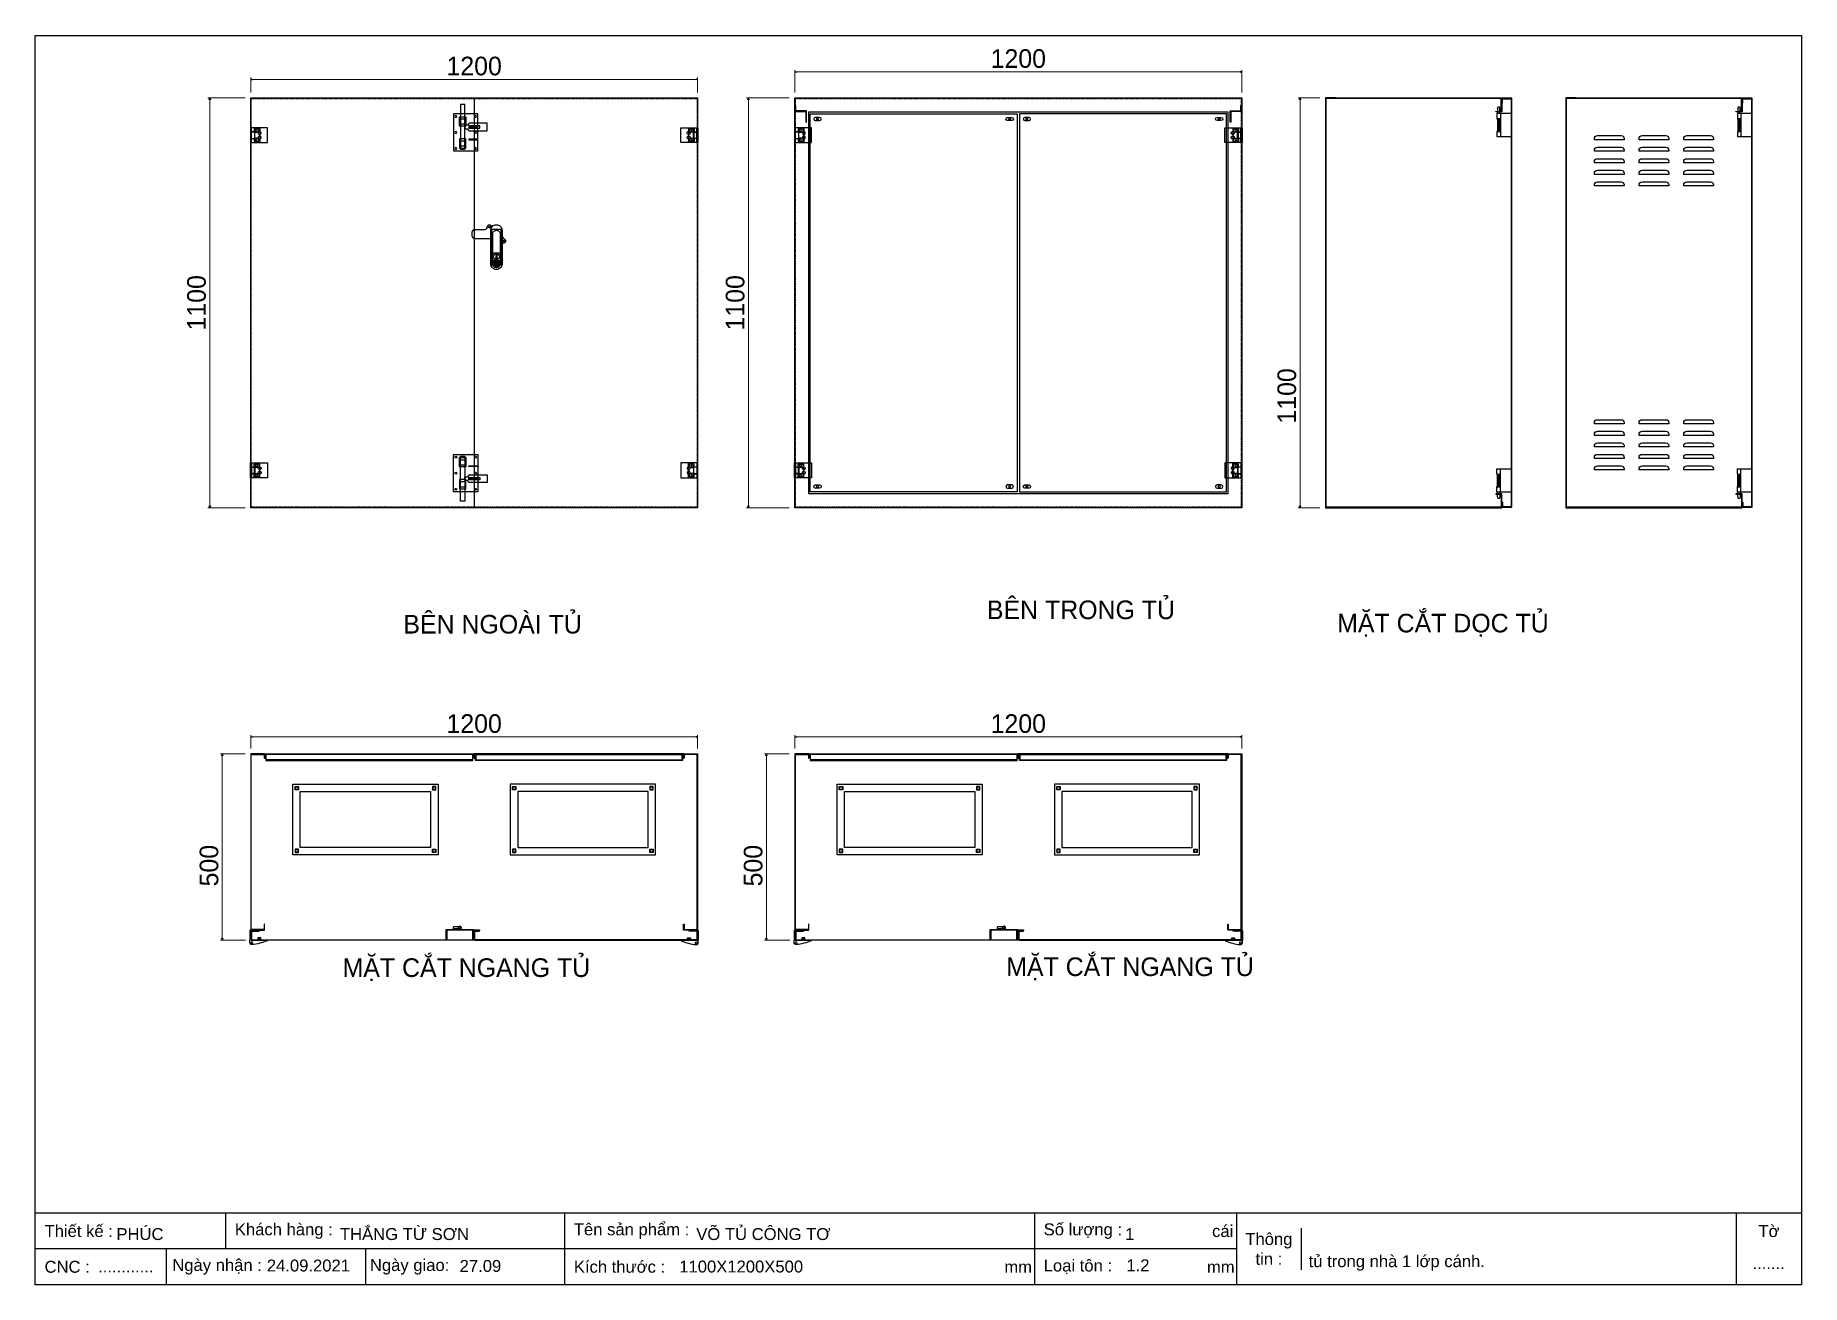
# Model space of a CAD drawing. Header units: millimetres. Extents: x 0 to 4744, y 0 to 3354.
import ezdxf

# ---------------------------------------------------------------- set-up
doc = ezdxf.new("R2010")
doc.units = ezdxf.units.MM
doc.linetypes.add('HIDDEN2', pattern=[4.7625, 3.175, -1.5875])
doc.layers.add('DIM', color=253, linetype='Continuous')
doc.styles.add('Arial', font='arial.ttf')
doc.dimstyles.new('CNC', dxfattribs={"dimtxt": 50, "dimasz": 5, "dimexe": 5, "dimexo": 15, "dimgap": 10, "dimtad": 1, "dimdec": 0, "dimtxsty": 'Standard', "dimblk": 'OPEN30', "dimcen": 10, "dimclrd": 5, "dimclre": 5, "dimclrt": 3, "dimazin": 3, "dimtfac": 1, "dimtdec": 0, "dimtmove": 0, "dimatfit": 3, "dimldrblk": 'ARCHTICK', "dimlwd": 9, "dimlwe": 9})

# ---------------------------------------------------------------- blocks, each defined once
blk = doc.blocks.new('*D1')
at = {"color": 0, "linetype": 'ByBlock', "lineweight": -2}
for p, q in [((467.3, 3181), (468.6, 3186)), ((468.6, 3186), (470, 3181)), ((468.6, 3186), (468.6, 3181)), ((468.6, 2086), (467.3, 2091)), ((470, 2091), (468.6, 2086)), ((468.6, 2086), (468.6, 2091))]:
    blk.add_line(p, q, dxfattribs=at)
at = {"layer": 'Defpoints', "color": 0, "transparency": 16777216}
for p in [(578.5, 3186), (468.6, 2086), (578.5, 2086)]:
    blk.add_point(p, dxfattribs=at)
at = {"layer": 'DIM', "color": 5, "lineweight": 9, "transparency": 16777216}
for p, q in [((563.5, 3186), (463.6, 3186)), ((468.6, 3181), (468.6, 2091)), ((563.5, 2086), (463.6, 2086))]:
    blk.add_line(p, q, dxfattribs=at)
at = {"layer": 'DIM', "color": 3, "transparency": 16777216, "insert": (433.1, 2636), "char_height": 50, "attachment_point": 5, "rotation": 90}
blk.add_mtext('1100', dxfattribs=at)
blk = doc.blocks.new('_ArchTick')
at = {"color": 0, "const_width": 0.15}
blk.add_lwpolyline([(-0.5, -0.5), (0.5, 0.5)], dxfattribs=at)
blk = doc.blocks.new('_Open30')
at = {"color": 0, "linetype": 'ByBlock', "lineweight": -2}
for p, q in [((-1, 0.27), (0, 0)), ((0, 0), (-1, -0.27)), ((0, 0), (-1, 0))]:
    blk.add_line(p, q, dxfattribs=at)
blk = doc.blocks.new('HL044-1.3-C')
at = {"color": 1, "linetype": 'HIDDEN2', "ltscale": 0.5}
for p, q in [((-25, 40), (-25, 0)), ((-3, 0), (-3, 40))]:
    blk.add_line(p, q, dxfattribs=at)
at = {"color": 1}
for p, q in [((-12, 29), (0, 29)), ((-12, 11), (-12, 29)), ((0, 11), (-12, 11)), ((-11, 28.5), (0, 28.5)), ((-11, 28.5), (-11, 11.5)), ((0, 11.5), (-11, 11.5))]:
    blk.add_line(p, q, dxfattribs=at)
blk.add_lwpolyline([(-46, 40), (0, 40), (0, 0), (-46, 0)], close=True, dxfattribs=at)
at = {"color": 1, "linetype": 'HIDDEN2', "ltscale": 0.5}
for centre, radius in [((-25, 26), 4), ((-25, 14), 4), ((-15.5, 32.5), 3), ((-15.5, 7.5), 3)]:
    blk.add_circle(centre, radius, dxfattribs=at)
blk = doc.blocks.new('*D2')
at = {"color": 0, "linetype": 'ByBlock', "lineweight": -2}
for p, q in [((578.5, 1470.5), (583.5, 1471.8)), ((1773.5, 1471.8), (1778.5, 1470.5)), ((583.5, 1469.1), (578.5, 1470.5)), ((578.5, 1470.5), (583.5, 1470.5)), ((1778.5, 1470.5), (1773.5, 1469.1)), ((1778.5, 1470.5), (1773.5, 1470.5))]:
    blk.add_line(p, q, dxfattribs=at)
at = {"layer": 'Defpoints', "color": 0, "transparency": 16777216}
for p in [(578.5, 1424.9), (1778.5, 1470.5), (1778.5, 1424.9)]:
    blk.add_point(p, dxfattribs=at)
at = {"layer": 'DIM', "color": 5, "lineweight": 9, "transparency": 16777216}
for p, q in [((578.5, 1439.9), (578.5, 1475.5)), ((1778.5, 1439.9), (1778.5, 1475.5)), ((583.5, 1470.5), (1773.5, 1470.5))]:
    blk.add_line(p, q, dxfattribs=at)
at = {"layer": 'DIM', "color": 3, "transparency": 16777216, "insert": (1178.5, 1506), "char_height": 50, "attachment_point": 5}
blk.add_mtext('1200', dxfattribs=at)
blk = doc.blocks.new('*D3')
at = {"color": 0, "linetype": 'ByBlock', "lineweight": -2}
for p, q in [((500.9, 1419.9), (502.2, 1424.9)), ((502.2, 1424.9), (503.6, 1419.9)), ((502.2, 1424.9), (502.2, 1419.9)), ((502.2, 924.9), (500.9, 929.9)), ((503.6, 929.9), (502.2, 924.9)), ((502.2, 924.9), (502.2, 929.9))]:
    blk.add_line(p, q, dxfattribs=at)
at = {"layer": 'Defpoints', "color": 0, "transparency": 16777216}
for p in [(502.2, 1424.9), (578.5, 1424.9), (579.5, 924.9)]:
    blk.add_point(p, dxfattribs=at)
at = {"layer": 'DIM', "color": 5, "lineweight": 9, "transparency": 16777216}
for p, q in [((563.5, 1424.9), (497.2, 1424.9)), ((502.2, 929.9), (502.2, 1419.9)), ((564.5, 924.9), (497.2, 924.9))]:
    blk.add_line(p, q, dxfattribs=at)
at = {"layer": 'DIM', "color": 3, "transparency": 16777216, "insert": (466.7, 1124.9), "char_height": 50, "attachment_point": 5, "rotation": 90}
blk.add_mtext('500', dxfattribs=at)
blk = doc.blocks.new('*D4')
at = {"color": 0, "linetype": 'ByBlock', "lineweight": -2}
for p, q in [((578.5, 3235.9), (583.5, 3237.2)), ((583.5, 3234.5), (578.5, 3235.9)), ((578.5, 3235.9), (583.5, 3235.9)), ((1773.5, 3237.2), (1778.5, 3235.9)), ((1778.5, 3235.9), (1773.5, 3234.5)), ((1778.5, 3235.9), (1773.5, 3235.9))]:
    blk.add_line(p, q, dxfattribs=at)
at = {"layer": 'Defpoints', "color": 0, "transparency": 16777216}
for p in [(1778.5, 3235.9), (578.5, 3186), (1778.5, 3186)]:
    blk.add_point(p, dxfattribs=at)
at = {"layer": 'DIM', "color": 5, "lineweight": 9, "transparency": 16777216}
for p, q in [((578.5, 3201), (578.5, 3240.9)), ((583.5, 3235.9), (1773.5, 3235.9)), ((1778.5, 3201), (1778.5, 3240.9))]:
    blk.add_line(p, q, dxfattribs=at)
at = {"layer": 'DIM', "color": 3, "transparency": 16777216, "insert": (1178.5, 3271.4), "char_height": 50, "attachment_point": 5}
blk.add_mtext('1200', dxfattribs=at)
blk = doc.blocks.new('AB301-2-1')
at = {"linetype": 'Continuous'}
h = blk.add_hatch(dxfattribs=at)
h.set_pattern_fill('ACAD_ISO09W100', color=1, scale=0.2)
h.set_pattern_definition([(0, (-368.0181, 398.3814), (0, 1), [4.8, -0.6, 1.2, -0.6, 1.2, -0.6])])
h.paths.add_polyline_path([(-4.1, -88.5, 0.118404), (0, -89.5, 0.118404), (4.1, -88.5), (7, -72), (-7, -72)])
at = {"color": 1, "linetype": 'Continuous'}
for p, q in [((-10, -50.5), (10, -50.5)), ((-7, -72), (7, -72)), ((-7, -72), (-4.1, -88.5)), ((7, -72), (4.1, -88.5))]:
    blk.add_line(p, q, dxfattribs=at)
for points in [[(-15, -12.5), (-57.5, -12.5, -0.414214), (-65, -5), (-65, 5, -0.414214), (-57.5, 12.5), (-30.7, 12.5, 0.414214), (-24.7, 18.5), (-24.7, 18.7)], [(-24.7, 18.7, -0.198912), (-23, 23), (-23, 23, -0.414214), (-14.5, 23), (-11.3, 19.8)], [(15, -6.5), (23, -14.5, -0.414214), (23, -23), (23, -23, -0.381561), (15, -23.4, -0.381561)]]:
    blk.add_lwpolyline(points, format="xyb", dxfattribs=at)
for points in [[(0, 25), (0, 25, -0.414214), (15, 10), (15, -80.5, -0.414214), (0, -95.5), (0, -95.5, -0.414214), (-15, -80.5), (-15, 10, -0.414214)], [(0, 10, -0.414214), (10, 0), (10, -80.5, -0.414214), (0, -90.5, -0.414214), (-10, -80.5), (-10, 0, -0.414214)], [(9, -72.5), (9, -80.5, -0.414214), (0, -89.5, -0.414214), (-9, -80.5), (-9, -72.5, -0.414214), (-7, -70.5), (7, -70.5, -0.414214)]]:
    blk.add_lwpolyline(points, format="xyb", close=True, dxfattribs=at)
at = {"color": 2, "linetype": 'Continuous'}
blk.add_lwpolyline([(-12, 13.3), (12, 13.3), (12, -83.7), (-12, -83.7)], close=True, dxfattribs=at)
at = {"color": 1, "linetype": 'Continuous'}
blk.add_lwpolyline([(-1, -55.5), (1, -55.5), (1, -65.5), (-1, -65.5)], close=True, dxfattribs=at)
for centre, radius in [((-18.7, 18.7), 2.5), ((18.7, -18.7), 2.5), ((0, -60.5), 8)]:
    blk.add_circle(centre, radius, dxfattribs=at)
blk = doc.blocks.new('*D5')
at = {"color": 0, "linetype": 'ByBlock', "lineweight": -2}
for p, q in [((3395.4, 3181), (3396.8, 3186)), ((3396.8, 3186), (3398.1, 3181)), ((3396.8, 3186), (3396.8, 3181)), ((3396.8, 2086), (3395.4, 2091)), ((3398.1, 2091), (3396.8, 2086)), ((3396.8, 2086), (3396.8, 2091))]:
    blk.add_line(p, q, dxfattribs=at)
at = {"layer": 'Defpoints', "color": 0, "transparency": 16777216}
for p in [(3396.8, 3186), (3465.1, 3186), (3465.1, 2086)]:
    blk.add_point(p, dxfattribs=at)
at = {"layer": 'DIM', "color": 5, "lineweight": 9, "transparency": 16777216}
for p, q in [((3450.1, 3186), (3391.8, 3186)), ((3396.8, 2091), (3396.8, 3181)), ((3450.1, 2086), (3391.8, 2086))]:
    blk.add_line(p, q, dxfattribs=at)
at = {"layer": 'DIM', "color": 3, "transparency": 16777216, "insert": (3361.2, 2386), "char_height": 50, "attachment_point": 5, "rotation": 90}
blk.add_mtext('1100', dxfattribs=at)
blk = doc.blocks.new('EE3')
at = {"color": 1}
for p, q in [((-69418.7, 27338.6), (-69441.7, 27338.6)), ((-69441.7, 27338.6), (-69441.7, 27324.6)), ((-69441.7, 27324.6), (-69432.7, 27324.6)), ((-69440.2, 27352.6), (-69439.2, 27355.6)), ((-69434.2, 27352.6), (-69435.2, 27355.6)), ((-69441.7, 27290.6), (-69441.7, 27276.6)), ((-69441.7, 27290.6), (-69432.7, 27290.6)), ((-69441.7, 27276.6), (-69418.7, 27276.6)), ((-69433.2, 27321.6), (-69441.2, 27323.1)), ((-69433.2, 27320.1), (-69441.2, 27321.6)), ((-69441.2, 27321.6), (-69440.2, 27321.6)), ((-69433.2, 27318.6), (-69441.2, 27320.1)), ((-69441.2, 27320.1), (-69440.2, 27320.1)), ((-69433.2, 27317.1), (-69441.2, 27318.6)), ((-69441.2, 27318.6), (-69440.2, 27318.6)), ((-69433.2, 27315.6), (-69441.2, 27317.1)), ((-69441.2, 27317.1), (-69440.2, 27317.1)), ((-69433.2, 27314.1), (-69441.2, 27315.6)), ((-69441.2, 27315.6), (-69440.2, 27315.6)), ((-69433.2, 27312.6), (-69441.2, 27314.1)), ((-69441.2, 27314.1), (-69440.2, 27314.1)), ((-69433.2, 27311.1), (-69441.2, 27312.6)), ((-69441.2, 27312.6), (-69440.2, 27312.6)), ((-69433.2, 27309.6), (-69441.2, 27311.1)), ((-69441.2, 27311.1), (-69440.2, 27311.1)), ((-69433.2, 27308.1), (-69441.2, 27309.6)), ((-69441.2, 27309.6), (-69440.2, 27309.6)), ((-69433.2, 27306.6), (-69441.2, 27308.1)), ((-69441.2, 27308.1), (-69440.2, 27308.1)), ((-69433.2, 27305.1), (-69441.2, 27306.6)), ((-69441.2, 27306.6), (-69440.2, 27306.6)), ((-69433.2, 27303.6), (-69441.2, 27305.1)), ((-69441.2, 27305.1), (-69440.2, 27305.1)), ((-69433.2, 27302.1), (-69441.2, 27303.6)), ((-69441.2, 27303.6), (-69440.2, 27303.6)), ((-69433.2, 27300.6), (-69441.2, 27302.1)), ((-69441.2, 27302.1), (-69440.2, 27302.1)), ((-69433.2, 27299.1), (-69441.2, 27300.6)), ((-69441.2, 27300.6), (-69440.2, 27300.6)), ((-69433.2, 27297.6), (-69441.2, 27299.1)), ((-69441.2, 27299.1), (-69440.2, 27299.1)), ((-69433.2, 27296.1), (-69441.2, 27297.6)), ((-69441.2, 27297.6), (-69440.2, 27297.6)), ((-69433.2, 27294.6), (-69441.2, 27296.1)), ((-69441.2, 27296.1), (-69440.2, 27296.1)), ((-69433.2, 27293.1), (-69441.2, 27294.6)), ((-69441.2, 27294.6), (-69440.2, 27294.6)), ((-69433.2, 27291.6), (-69441.2, 27293.1)), ((-69441.2, 27293.1), (-69440.2, 27293.1)), ((-69435.8, 27290.6), (-69441.2, 27291.6)), ((-69441.2, 27291.6), (-69440.2, 27291.6)), ((-69440.2, 27276.6), (-69440.2, 27276.6)), ((-69440.2, 27276.6), (-69440.2, 27275.6))]:
    blk.add_line(p, q, dxfattribs=at)
blk.add_lwpolyline([(-69441.2, 27323.1), (-69433.2, 27323.1), (-69433.2, 27324.6), (-69441.2, 27324.6)], close=True, dxfattribs=at)
for points in [[(-69440.2, 27352.6), (-69440.2, 27338.6)], [(-69435.2, 27355.6), (-69439.2, 27355.6)], [(-69434.2, 27338.6), (-69434.2, 27352.6)], [(-69440.2, 27323.1), (-69440.2, 27290.6)]]:
    blk.add_lwpolyline(points, dxfattribs=at)
blk = doc.blocks.new('*D6')
at = {"color": 0, "linetype": 'ByBlock', "lineweight": -2}
for p, q in [((2039.9, 3256), (2044.9, 3257.3)), ((2044.9, 3254.6), (2039.9, 3256)), ((2039.9, 3256), (2044.9, 3256)), ((3234.9, 3257.3), (3239.9, 3256)), ((3239.9, 3256), (3234.9, 3254.6)), ((3239.9, 3256), (3234.9, 3256))]:
    blk.add_line(p, q, dxfattribs=at)
at = {"layer": 'Defpoints', "color": 0, "transparency": 16777216}
for p in [(3239.9, 3256), (2039.9, 3186), (3239.9, 3186)]:
    blk.add_point(p, dxfattribs=at)
at = {"layer": 'DIM', "color": 5, "lineweight": 9, "transparency": 16777216}
for p, q in [((2039.9, 3201), (2039.9, 3261)), ((2044.9, 3256), (3234.9, 3256)), ((3239.9, 3201), (3239.9, 3261))]:
    blk.add_line(p, q, dxfattribs=at)
at = {"layer": 'DIM', "color": 3, "transparency": 16777216, "insert": (2639.9, 3291.5), "char_height": 50, "attachment_point": 5}
blk.add_mtext('1200', dxfattribs=at)
blk = doc.blocks.new('*D7')
at = {"color": 0, "linetype": 'ByBlock', "lineweight": -2}
for p, q in [((1913.8, 3181), (1915.1, 3186)), ((1915.1, 3186), (1916.4, 3181)), ((1915.1, 3186), (1915.1, 3181)), ((1915.1, 2086), (1913.8, 2091)), ((1916.4, 2091), (1915.1, 2086)), ((1915.1, 2086), (1915.1, 2091))]:
    blk.add_line(p, q, dxfattribs=at)
at = {"layer": 'Defpoints', "color": 0, "transparency": 16777216}
for p in [(2039.9, 3186), (1915.1, 2086), (2039.9, 2086)]:
    blk.add_point(p, dxfattribs=at)
at = {"layer": 'DIM', "color": 5, "lineweight": 9, "transparency": 16777216}
for p, q in [((2024.9, 3186), (1910.1, 3186)), ((1915.1, 3181), (1915.1, 2091)), ((2024.9, 2086), (1910.1, 2086))]:
    blk.add_line(p, q, dxfattribs=at)
at = {"layer": 'DIM', "color": 3, "transparency": 16777216, "insert": (1879.6, 2636), "char_height": 50, "attachment_point": 5, "rotation": 90}
blk.add_mtext('1100', dxfattribs=at)
blk = doc.blocks.new('A$C28B22AC6')
at = {"color": 1}
for p, q in [((50, 48), (55, 53)), ((70, 48), (65, 53))]:
    blk.add_line(p, q, dxfattribs=at)
for points in [[(0, 71.5), (120, 71.5), (120, 60), (0, 60)], [(57, 49), (63, 49), (63, 20), (57, 20)]]:
    blk.add_lwpolyline(points, close=True, dxfattribs=at)
for points in [[(70, 48), (70, 0), (50, 0), (50, 48)], [(55, 60), (65, 60)], [(55, 53), (55, 60), (65, 60), (65, 53)]]:
    blk.add_lwpolyline(points, dxfattribs=at)
blk = doc.blocks.new('SUS-304-1')
at = {"color": 1}
for p, q in [((13.5, 49.5), (13.5, 32)), ((27.5, 49.5), (27.5, 32)), ((72.5, 49.5), (72.5, 32)), ((86.5, 49.5), (86.5, 32)), ((34.5, 19.5), (36.5, 19.5)), ((34.5, 5.5), (36.5, 5.5)), ((68, 19.5), (70, 19.5)), ((68, 5.5), (70, 5.5))]:
    blk.add_line(p, q, dxfattribs=at)
for points in [[(0, 65.5), (100, 65.5), (100, 0), (0, 0)], [(33, 49.5), (8, 49.5), (8, 32), (33, 32)], [(67, 49.5), (92, 49.5), (92, 32), (67, 32)], [(34.5, 24), (36.5, 24), (36.5, 1), (34.5, 1)], [(68, 24), (70, 24), (70, 1), (68, 1)]]:
    blk.add_lwpolyline(points, close=True, dxfattribs=at)
for centre in [(7, 59), (50, 59), (93, 59), (7, 6.5), (50, 6.5), (93, 6.5)]:
    blk.add_circle(centre, 2.5, dxfattribs=at)
at = {"color": 2}
blk.add_blockref('A$C28B22AC6', (-24.5, -25), dxfattribs=at)
blk = doc.blocks.new('HL044-1.3-B')
h = blk.add_hatch()
h.set_pattern_fill('ANSI31', color=1, scale=0.3, style=0)
h.set_pattern_definition([(45, (-80982.31925, -42991.2648), (-0.673519209, 0.673519209), [])])
h.paths.add_polyline_path([(-15.5, 27), (-15.5, 24), (-9.5, 24), (-9.5, 27)])
at = {"color": 1}
for p, q in [((0, 0), (-43, 0)), ((-43, 0), (-43, -2)), ((-25, 6.5), (-25, 0)), ((-25, 6.5), (-19, 5.9)), ((-25, 5.5), (-19, 4.9)), ((-25, 4.5), (-19, 3.9)), ((-25, 3.5), (-19, 2.9)), ((-25, 2.5), (-19, 1.9)), ((-25, 1.5), (-19, 0.9)), ((-25, 0.5), (-19.7, 0)), ((-22, 24), (-22, 27)), ((-22, 27), (1, 27)), ((-1, 24), (-22, 24)), ((-19, 6.5), (-19, 0)), ((-15.5, 24), (-15.5, 27)), ((-9.5, 24), (-9.5, 27)), ((0, 23), (0, 0)), ((0, 7.5), (3, 7.5)), ((0, 6), (3, 6)), ((3, 25), (3, 0)), ((3, -6.5), (3, 0))]:
    blk.add_line(p, q, dxfattribs=at)
blk.add_lwpolyline([(-26, 6.5), (-18, 6.5), (-18, 0), (-26, 0)], close=True, dxfattribs=at)
blk.add_circle((-2.3, -7), 2.55, dxfattribs=at)
for centre, radius, start, end in [((-1, 23), 1, 0, 90), ((1, 25), 2, 0, 90), ((15.4, 147.7), 160.7, 248.6705, 263.5901), ((-2.5, -6.5), 5.5, 270, 0)]:
    blk.add_arc(centre, radius, start, end, dxfattribs=at)
blk = doc.blocks.new('HL035-1-4')
at = {"color": 1}
for p, q in [((0, 4.5), (18.5, 4.5)), ((0, 3), (17, 3)), ((18.5, 3), (0.2, 3)), ((4.4, 1), (2.9, 0.7)), ((17, 3), (17, -3)), ((18.5, 3), (18.5, 4.5)), ((0, -3), (17, -3))]:
    blk.add_line(p, q, dxfattribs=at)
for radius, start, end in [(4.5, 90, 221.8103), (4.5, 221.8103, 13.4301), (3, 90, 270), (3, 87.0927, 90), (3, 270, 13.4301)]:
    blk.add_arc((0, 0), radius, start, end, dxfattribs=at)
blk = doc.blocks.new('*D8')
at = {"color": 0, "linetype": 'ByBlock', "lineweight": -2}
for p, q in [((2039.9, 1470.5), (2044.9, 1471.8)), ((3234.9, 1471.8), (3239.9, 1470.5)), ((2044.9, 1469.1), (2039.9, 1470.5)), ((2039.9, 1470.5), (2044.9, 1470.5)), ((3239.9, 1470.5), (3234.9, 1469.1)), ((3239.9, 1470.5), (3234.9, 1470.5))]:
    blk.add_line(p, q, dxfattribs=at)
at = {"layer": 'Defpoints', "color": 0, "transparency": 16777216}
for p in [(2039.9, 1424.9), (3239.9, 1470.5), (3239.9, 1424.9)]:
    blk.add_point(p, dxfattribs=at)
at = {"layer": 'DIM', "color": 5, "lineweight": 9, "transparency": 16777216}
for p, q in [((2039.9, 1439.9), (2039.9, 1475.5)), ((3239.9, 1439.9), (3239.9, 1475.5)), ((2044.9, 1470.5), (3234.9, 1470.5))]:
    blk.add_line(p, q, dxfattribs=at)
at = {"layer": 'DIM', "color": 3, "transparency": 16777216, "insert": (2639.9, 1506), "char_height": 50, "attachment_point": 5}
blk.add_mtext('1200', dxfattribs=at)
blk = doc.blocks.new('*D9')
at = {"color": 0, "linetype": 'ByBlock', "lineweight": -2}
for p, q in [((1962.2, 1419.9), (1963.6, 1424.9)), ((1963.6, 1424.9), (1964.9, 1419.9)), ((1963.6, 1424.9), (1963.6, 1419.9)), ((1963.6, 924.9), (1962.2, 929.9)), ((1964.9, 929.9), (1963.6, 924.9)), ((1963.6, 924.9), (1963.6, 929.9))]:
    blk.add_line(p, q, dxfattribs=at)
at = {"layer": 'Defpoints', "color": 0, "transparency": 16777216}
for p in [(1963.6, 1424.9), (2039.9, 1424.9), (2040.9, 924.9)]:
    blk.add_point(p, dxfattribs=at)
at = {"layer": 'DIM', "color": 5, "lineweight": 9, "transparency": 16777216}
for p, q in [((2024.9, 1424.9), (1958.6, 1424.9)), ((1963.6, 929.9), (1963.6, 1419.9)), ((2025.9, 924.9), (1958.6, 924.9))]:
    blk.add_line(p, q, dxfattribs=at)
at = {"layer": 'DIM', "color": 3, "transparency": 16777216, "insert": (1928, 1124.9), "char_height": 50, "attachment_point": 5, "rotation": 90}
blk.add_mtext('500', dxfattribs=at)
blk = doc.blocks.new('A$C69525F90')
at = {"color": 2}
for p, q in [((14.7, 8.6), (3.2, 8.6)), ((3.2, 0.1), (14.7, 0.1))]:
    blk.add_line(p, q, dxfattribs=at)
for centre, start, end in [((3.2, 4.3), 90, 270), ((14.7, 4.3), 270, 90)]:
    blk.add_arc(centre, 4.25, start, end, dxfattribs=at)
blk = doc.blocks.new('KHUNG CHUẨN')
at = {"color": 7}
for p, q in [((19889.2, -28535.2), (16919.2, -28535.2)), ((17239.2, -28535.2), (17239.2, -28595.2)), ((17809.2, -28535.2), (17809.2, -28655.2)), ((18599.2, -28535.2), (18599.2, -28655.2)), ((18939.2, -28535.2), (18939.2, -28655.2)), ((19779.2, -28535.2), (19779.2, -28655.2)), ((19047.6, -28560.2), (19047.6, -28630.2)), ((18939.2, -28595.2), (16919.2, -28595.2)), ((17139.2, -28595.2), (17139.2, -28655.2)), ((17474.2, -28595.2), (17474.2, -28655.2))]:
    blk.add_line(p, q, dxfattribs=at)
blk.add_lwpolyline([(16919.2, -26555.2), (19889.2, -26555.2), (19889.2, -28655.2), (16919.2, -28655.2)], close=True, dxfattribs=at)
at = {"color": 2, "char_height": 20, "style": 'Arial'}
for s, insert, width, attachment_point in [('  Thiết kế :', (16919.2, -28565.2), 917.634, 4), ('  Khách hàng :', (17239.2, -28565.2), 917.634, 4), ('  Tên sản phẩm :', (17809.2, -28565.2), 917.634, 4), ('  Số lượng :', (18599.2, -28565.2), 917.634, 4), ('cái', (18897.9, -28565.2), 63.517, 4), ('Thông\\Ptin :', (18993.4, -28595.2), 108.311, 5), ('Tờ', (19834.2, -28565.2), 110, 5), ('  CNC :', (16919.2, -28625.2), 917.634, 4), ('  Ngày nhận :', (17134, -28625.2), 556.651, 4), ('  Ngày giao:', (17466.3, -28625.2), 556.651, 4), ('  Kích thước :', (17809.2, -28625.2), 917.634, 4), ('mm', (18548.6, -28625.2), 73.831, 4), ('  Loại tôn :', (18599.2, -28625.2), 917.634, 4), ('mm', (18889.2, -28625.2), 917.634, 4)]:
    blk.add_mtext(s, dxfattribs=dict(at, insert=insert, width=width, attachment_point=attachment_point))
at = {"color": 3, "style": 'Arial'}
for tag, p in [('#01', (17055.6, -28580.1)), ('#02', (17431.4, -28580.1)), ('#03', (18030.6, -28580.1)), ('#08', (18751.7, -28580.1)), ('#10', (19064.8, -28580.1)), ('#04', (17024.8, -28634.6)), ('#05', (17308.5, -28633)), ('#06', (17632.7, -28633.7)), ('#07', (18002, -28634.7)), ('#09', (18753.8, -28632.6)), ('#11', (19060.3, -28625.7)), ('#12', (19806.5, -28628.9))]:
    blk.add_attdef(tag, p, '', height=20, dxfattribs=at)

msp = doc.modelspace()

# ---------------------------------------------------------------- linework, layer by layer
at = {"ltscale": 3}
msp.add_line((1178.5, 3184.8), (1178.5, 2087.2), dxfattribs=at)
at = {"color": 7}
for points in [[(578.5, 3186), (1778.5, 3186), (1778.5, 2086), (578.5, 2086)], [(2039.9, 3186), (3239.9, 3186), (3239.9, 2086), (2039.9, 2086)], [(3466.3, 2087.2), (3466.3, 2087.2), (3466.3, 3186), (3491.3, 3186), (3491.3, 3186), (3465.1, 3186), (3465.1, 2086), (3466.3, 2087.2)], [(3940.4, 3171.8), (3940.4, 3183.8), (3963.9, 3183.8), (3963.9, 2088.2), (3940.9, 2088.2), (3940.9, 2100.2), (3939.7, 2100.2), (3939.7, 2087), (3965.1, 2087), (3965.1, 3185), (3939.2, 3185), (3939.2, 3171.8)], [(4111.7, 2087.2), (4111.7, 2087.2), (4111.7, 3186), (4136.7, 3186), (4136.7, 3186), (4110.5, 3186), (4110.5, 2086), (4111.7, 2087.2)], [(4585.8, 3171.8), (4585.8, 3183.8), (4609.3, 3183.8), (4609.3, 2088.2), (4586.3, 2088.2), (4586.3, 2100.2), (4585.1, 2100.2), (4585.1, 2087), (4610.5, 2087), (4610.5, 3185), (4584.6, 3185), (4584.6, 3171.8)], [(2077.3, 3148.6), (3202.5, 3148.6), (3202.5, 2123.4), (2077.3, 2123.4)], [(3921.9, 2122.2), (3936.9, 2122.2), (3936.9, 2087.2), (3466.3, 2087.2), (3466.3, 2086), (3466.3, 2086), (3466.3, 2086), (3466.3, 2086), (3466.3, 2086), (3465.1, 2086), (3465.1, 2086), (3938.1, 2086), (3938.1, 2123.4), (3921.9, 2123.4)], [(4567.3, 2122.2), (4582.3, 2122.2), (4582.3, 2087.2), (4111.7, 2087.2), (4111.7, 2086), (4111.7, 2086), (4111.7, 2086), (4111.7, 2086), (4111.7, 2086), (4110.5, 2086), (4110.5, 2086), (4583.5, 2086), (4583.5, 2123.4), (4567.3, 2123.4)], [(614.7, 968.1), (614.7, 953.1), (579.7, 953.1), (579.7, 1423.7), (614.7, 1423.7), (614.7, 1413.7), (615.9, 1413.7), (615.9, 1413.7), (615.9, 1413.7), (615.9, 1424.9), (578.5, 1424.9), (578.5, 951.9), (615.9, 951.9), (615.9, 968.1)], [(1177.3, 1413.7), (1177.3, 1423.7), (617.1, 1423.7), (617.1, 1413.7), (615.9, 1413.7), (615.9, 1424.9), (1178.5, 1424.9), (1178.5, 1413.7)], [(1179.7, 1413.7), (1179.7, 1423.7), (1739.9, 1423.7), (1739.9, 1413.7), (1741.1, 1413.7), (1741.1, 1424.9), (1178.5, 1424.9), (1178.5, 1413.7)], [(1742.3, 968.1), (1742.3, 953.1), (1777.3, 953.1), (1777.3, 1423.7), (1742.3, 1423.7), (1742.3, 1413.7), (1741.1, 1413.7), (1741.1, 1413.7), (1741.1, 1413.7), (1741.1, 1424.9), (1778.5, 1424.9), (1778.5, 951.9), (1741.1, 951.9), (1741.1, 968.1)], [(2076.1, 968.1), (2076.1, 953.1), (2041.1, 953.1), (2041.1, 1423.7), (2076.1, 1423.7), (2076.1, 1413.7), (2077.3, 1413.7), (2077.3, 1413.7), (2077.3, 1413.7), (2077.3, 1424.9), (2039.9, 1424.9), (2039.9, 951.9), (2077.3, 951.9), (2077.3, 968.1)], [(2638.7, 1413.7), (2638.7, 1423.7), (2078.5, 1423.7), (2078.5, 1413.7), (2077.3, 1413.7), (2077.3, 1424.9), (2639.9, 1424.9), (2639.9, 1413.7)], [(2641.1, 1413.7), (2641.1, 1423.7), (3201.3, 1423.7), (3201.3, 1413.7), (3202.5, 1413.7), (3202.5, 1424.9), (2639.9, 1424.9), (2639.9, 1413.7)], [(3203.7, 968.1), (3203.7, 953.1), (3238.7, 953.1), (3238.7, 1423.7), (3203.7, 1423.7), (3203.7, 1413.7), (3202.5, 1413.7), (3202.5, 1413.7), (3202.5, 1413.7), (3202.5, 1424.9), (3239.9, 1424.9), (3239.9, 951.9), (3202.5, 951.9), (3202.5, 968.1)], [(691.6, 1343.7), (1081.6, 1343.7), (1081.6, 1153.7), (691.6, 1153.7)], [(1665.4, 1343.7), (1275.4, 1343.7), (1275.4, 1153.7), (1665.4, 1153.7)], [(2153, 1343.7), (2543, 1343.7), (2543, 1153.7), (2153, 1153.7)], [(3126.8, 1343.7), (2736.8, 1343.7), (2736.8, 1153.7), (3126.8, 1153.7)], [(1764.3, 949.6), (1776.3, 949.6), (1776.3, 926.1), (1180.7, 926.1), (1180.7, 949.1), (1192.7, 949.1), (1192.7, 950.3), (1179.5, 950.3), (1179.5, 924.9), (1777.5, 924.9), (1777.5, 950.8), (1764.3, 950.8)], [(3225.7, 949.6), (3237.7, 949.6), (3237.7, 926.1), (2642.1, 926.1), (2642.1, 949.1), (2654.1, 949.1), (2654.1, 950.3), (2640.9, 950.3), (2640.9, 924.9), (3238.9, 924.9), (3238.9, 950.8), (3225.7, 950.8)]]:
    msp.add_lwpolyline(points, close=True, dxfattribs=at)
at = {"color": 7, "linetype": 'HIDDEN2'}
for points in [[(579.7, 3184.8), (1777.3, 3184.8), (1777.3, 2087.2), (579.7, 2087.2)], [(2041.1, 3184.8), (3238.7, 3184.8), (3238.7, 2087.2), (2041.1, 2087.2)]]:
    msp.add_lwpolyline(points, close=True, dxfattribs=at)
at = {"color": 7}
for points in [[(3465.1, 3186), (3465.1, 3186), (3938.1, 3186), (3938.1, 3148.6), (3921.9, 3148.6), (3921.9, 3149.8), (3936.9, 3149.8), (3936.9, 3184.8), (3466.3, 3184.8), (3466.3, 3186)], [(4110.5, 3186), (4110.5, 3186), (4583.5, 3186), (4583.5, 3148.6), (4567.3, 3148.6), (4567.3, 3149.8), (4582.3, 3149.8), (4582.3, 3184.8), (4111.7, 3184.8), (4111.7, 3186)], [(1177.5, 951.1), (1177.5, 924.9), (579.5, 924.9), (579.5, 950.8), (592.7, 950.8), (592.7, 949.6), (580.7, 949.6), (580.7, 926.1), (1176.3, 926.1), (1176.3, 952.3), (1192.5, 952.3), (1192.5, 951.1), (1177.5, 951.1)], [(2638.9, 951.1), (2638.9, 924.9), (2040.9, 924.9), (2040.9, 950.8), (2054.1, 950.8), (2054.1, 949.6), (2042.1, 949.6), (2042.1, 926.1), (2637.7, 926.1), (2637.7, 952.3), (2653.9, 952.3), (2653.9, 951.1), (2638.9, 951.1)]]:
    msp.add_lwpolyline(points, dxfattribs=at)
at = {"color": 6, "ltscale": 3}
for points in [[(2041.1, 3166), (2041.1, 3149.5), (2069.6, 3149.5), (2069.6, 3121), (2071.1, 3121), (2071.1, 3151), (2042.6, 3151), (2042.6, 3166)], [(3238.7, 3166), (3238.7, 3149.5), (3210.2, 3149.5), (3210.2, 3121), (3208.7, 3121), (3208.7, 3151), (3237.2, 3151), (3237.2, 3166)]]:
    msp.add_lwpolyline(points, close=True, dxfattribs=at)
at = {"color": 1}
for points in [[(2080.5, 3143.6), (2636.7, 3143.6), (2636.7, 2128.4), (2080.5, 2128.4)], [(3199.3, 3143.6), (2643.1, 3143.6), (2643.1, 2128.4), (3199.3, 2128.4)], [(1174.1, 1423.7), (1174.1, 1408.7), (620.3, 1408.7), (620.3, 1423.7), (619.1, 1423.7), (619.1, 1407.5), (1175.3, 1407.5), (1175.3, 1423.7)], [(1182.9, 1423.7), (1182.9, 1408.7), (1736.7, 1408.7), (1736.7, 1423.7), (1737.9, 1423.7), (1737.9, 1407.5), (1181.7, 1407.5), (1181.7, 1423.7)], [(2635.5, 1423.7), (2635.5, 1408.7), (2081.7, 1408.7), (2081.7, 1423.7), (2080.5, 1423.7), (2080.5, 1407.5), (2636.7, 1407.5), (2636.7, 1423.7)], [(2644.3, 1423.7), (2644.3, 1408.7), (3198.1, 1408.7), (3198.1, 1423.7), (3199.3, 1423.7), (3199.3, 1407.5), (2643.1, 1407.5), (2643.1, 1423.7)]]:
    msp.add_lwpolyline(points, close=True, dxfattribs=at)
for points in [[(3963.9, 3144.2), (3934.5, 3144.2), (3934.5, 3082.2), (3963.9, 3082.2)], [(4609.3, 3144.2), (4579.9, 3144.2), (4579.9, 3082.2), (4609.3, 3082.2)], [(3963.9, 2127.9), (3934.5, 2127.9), (3934.5, 2189.9), (3963.9, 2189.9)], [(4609.3, 2127.9), (4579.9, 2127.9), (4579.9, 2189.9), (4609.3, 2189.9)]]:
    msp.add_lwpolyline(points)
at = {"color": 2}
for points in [[(600.5, 3103), (587.5, 3103), (587.5, 3094), (600.5, 3094)], [(1756.5, 3103), (1769.5, 3103), (1769.5, 3094), (1756.5, 3094)], [(2061.9, 3103), (2048.9, 3103), (2048.9, 3094), (2061.9, 3094)], [(3217.9, 3103), (3230.9, 3103), (3230.9, 3094), (3217.9, 3094)], [(600.5, 3078), (587.5, 3078), (587.5, 3069), (600.5, 3069)], [(1756.5, 3078), (1769.5, 3078), (1769.5, 3069), (1756.5, 3069)], [(2061.9, 3078), (2048.9, 3078), (2048.9, 3069), (2061.9, 3069)], [(3217.9, 3078), (3230.9, 3078), (3230.9, 3069), (3217.9, 3069)], [(600.5, 2194), (587.5, 2194), (587.5, 2203), (600.5, 2203)], [(1756.5, 2194), (1769.5, 2194), (1769.5, 2203), (1756.5, 2203)], [(2061.9, 2194), (2048.9, 2194), (2048.9, 2203), (2061.9, 2203)], [(3217.9, 2194), (3230.9, 2194), (3230.9, 2203), (3217.9, 2203)], [(600.5, 2169), (587.5, 2169), (587.5, 2178), (600.5, 2178)], [(1756.5, 2169), (1769.5, 2169), (1769.5, 2178), (1756.5, 2178)], [(2061.9, 2169), (2048.9, 2169), (2048.9, 2178), (2061.9, 2178)], [(3217.9, 2169), (3230.9, 2169), (3230.9, 2178), (3217.9, 2178)], [(706.9, 1328.5), (697.9, 1328.5), (697.9, 1337.5), (706.9, 1337.5)], [(1066.4, 1328.5), (1075.4, 1328.5), (1075.4, 1337.5), (1066.4, 1337.5)], [(1290.7, 1328.5), (1281.7, 1328.5), (1281.7, 1337.5), (1290.7, 1337.5)], [(1650.2, 1328.5), (1659.2, 1328.5), (1659.2, 1337.5), (1650.2, 1337.5)], [(2168.2, 1328.5), (2159.2, 1328.5), (2159.2, 1337.5), (2168.2, 1337.5)], [(2527.7, 1328.5), (2536.7, 1328.5), (2536.7, 1337.5), (2527.7, 1337.5)], [(2752, 1328.5), (2743, 1328.5), (2743, 1337.5), (2752, 1337.5)], [(3111.5, 1328.5), (3120.5, 1328.5), (3120.5, 1337.5), (3111.5, 1337.5)], [(711.6, 1323.7), (1061.6, 1323.7), (1061.6, 1173.7), (711.6, 1173.7)], [(1645.4, 1323.7), (1295.4, 1323.7), (1295.4, 1173.7), (1645.4, 1173.7)], [(2173, 1323.7), (2523, 1323.7), (2523, 1173.7), (2173, 1173.7)], [(3106.8, 1323.7), (2756.8, 1323.7), (2756.8, 1173.7), (3106.8, 1173.7)], [(706.9, 1169), (697.9, 1169), (697.9, 1160), (706.9, 1160)], [(1066.4, 1169), (1075.4, 1169), (1075.4, 1160), (1066.4, 1160)], [(1290.7, 1169), (1281.7, 1169), (1281.7, 1160), (1290.7, 1160)], [(1650.2, 1169), (1659.2, 1169), (1659.2, 1160), (1650.2, 1160)], [(2168.2, 1169), (2159.2, 1169), (2159.2, 1160), (2168.2, 1160)], [(2527.7, 1169), (2536.7, 1169), (2536.7, 1160), (2527.7, 1160)], [(2752, 1169), (2743, 1169), (2743, 1160), (2752, 1160)], [(3111.5, 1169), (3120.5, 1169), (3120.5, 1160), (3111.5, 1160)]]:
    msp.add_lwpolyline(points, close=True, dxfattribs=at)
for points in [[(4195, 3084.8), (4259, 3084.8, -0.414214), (4267, 3076.8), (4267, 3073.8), (4187, 3073.8), (4187, 3076.8, -0.414214)], [(4315, 3084.8), (4379, 3084.8, -0.414214), (4387, 3076.8), (4387, 3073.8), (4307, 3073.8), (4307, 3076.8, -0.414214)], [(4435, 3084.8), (4499, 3084.8, -0.414214), (4507, 3076.8), (4507, 3073.8), (4427, 3073.8), (4427, 3076.8, -0.414214)], [(4195, 3053.8), (4259, 3053.8, -0.414214), (4267, 3045.8), (4267, 3042.8), (4187, 3042.8), (4187, 3045.8, -0.414214)], [(4315, 3053.8), (4379, 3053.8, -0.414214), (4387, 3045.8), (4387, 3042.8), (4307, 3042.8), (4307, 3045.8, -0.414214)], [(4435, 3053.8), (4499, 3053.8, -0.414214), (4507, 3045.8), (4507, 3042.8), (4427, 3042.8), (4427, 3045.8, -0.414214)], [(4195, 3022.8), (4259, 3022.8, -0.414214), (4267, 3014.8), (4267, 3011.8), (4187, 3011.8), (4187, 3014.8, -0.414214)], [(4195, 2991.8), (4259, 2991.8, -0.414214), (4267, 2983.8), (4267, 2980.8), (4187, 2980.8), (4187, 2983.8, -0.414214)], [(4315, 3022.8), (4379, 3022.8, -0.414214), (4387, 3014.8), (4387, 3011.8), (4307, 3011.8), (4307, 3014.8, -0.414214)], [(4315, 2991.8), (4379, 2991.8, -0.414214), (4387, 2983.8), (4387, 2980.8), (4307, 2980.8), (4307, 2983.8, -0.414214)], [(4435, 3022.8), (4499, 3022.8, -0.414214), (4507, 3014.8), (4507, 3011.8), (4427, 3011.8), (4427, 3014.8, -0.414214)], [(4435, 2991.8), (4499, 2991.8, -0.414214), (4507, 2983.8), (4507, 2980.8), (4427, 2980.8), (4427, 2983.8, -0.414214)], [(4195, 2960.8), (4259, 2960.8, -0.414214), (4267, 2952.8), (4267, 2949.8), (4187, 2949.8), (4187, 2952.8, -0.414214)], [(4315, 2960.8), (4379, 2960.8, -0.414214), (4387, 2952.8), (4387, 2949.8), (4307, 2949.8), (4307, 2952.8, -0.414214)], [(4435, 2960.8), (4499, 2960.8, -0.414214), (4507, 2952.8), (4507, 2949.8), (4427, 2949.8), (4427, 2952.8, -0.414214)], [(4195, 2322.2), (4259, 2322.2, -0.414214), (4267, 2314.2), (4267, 2311.2), (4187, 2311.2), (4187, 2314.2, -0.414214)], [(4195, 2291.2), (4259, 2291.2, -0.414214), (4267, 2283.2), (4267, 2280.2), (4187, 2280.2), (4187, 2283.2, -0.414214)], [(4315, 2322.2), (4379, 2322.2, -0.414214), (4387, 2314.2), (4387, 2311.2), (4307, 2311.2), (4307, 2314.2, -0.414214)], [(4315, 2291.2), (4379, 2291.2, -0.414214), (4387, 2283.2), (4387, 2280.2), (4307, 2280.2), (4307, 2283.2, -0.414214)], [(4435, 2322.2), (4499, 2322.2, -0.414214), (4507, 2314.2), (4507, 2311.2), (4427, 2311.2), (4427, 2314.2, -0.414214)], [(4435, 2291.2), (4499, 2291.2, -0.414214), (4507, 2283.2), (4507, 2280.2), (4427, 2280.2), (4427, 2283.2, -0.414214)], [(4195, 2260.2), (4259, 2260.2, -0.414214), (4267, 2252.2), (4267, 2249.2), (4187, 2249.2), (4187, 2252.2, -0.414214)], [(4315, 2260.2), (4379, 2260.2, -0.414214), (4387, 2252.2), (4387, 2249.2), (4307, 2249.2), (4307, 2252.2, -0.414214)], [(4435, 2260.2), (4499, 2260.2, -0.414214), (4507, 2252.2), (4507, 2249.2), (4427, 2249.2), (4427, 2252.2, -0.414214)], [(4195, 2229.2), (4259, 2229.2, -0.414214), (4267, 2221.2), (4267, 2218.2), (4187, 2218.2), (4187, 2221.2, -0.414214)], [(4195, 2198.2), (4259, 2198.2, -0.414214), (4267, 2190.2), (4267, 2187.2), (4187, 2187.2), (4187, 2190.2, -0.414214)], [(4315, 2229.2), (4379, 2229.2, -0.414214), (4387, 2221.2), (4387, 2218.2), (4307, 2218.2), (4307, 2221.2, -0.414214)], [(4315, 2198.2), (4379, 2198.2, -0.414214), (4387, 2190.2), (4387, 2187.2), (4307, 2187.2), (4307, 2190.2, -0.414214)], [(4435, 2229.2), (4499, 2229.2, -0.414214), (4507, 2221.2), (4507, 2218.2), (4427, 2218.2), (4427, 2221.2, -0.414214)], [(4435, 2198.2), (4499, 2198.2, -0.414214), (4507, 2190.2), (4507, 2187.2), (4427, 2187.2), (4427, 2190.2, -0.414214)]]:
    msp.add_lwpolyline(points, format="xyb", close=True, dxfattribs=at)
for points in [[(1174.8, 926.1), (1174.8, 951.9), (1104.8, 951.9), (1104.8, 926.1), (1103.3, 926.1), (1103.3, 953.4), (1176.3, 953.4), (1176.3, 926.1)], [(2636.2, 926.1), (2636.2, 951.9), (2566.2, 951.9), (2566.2, 926.1), (2564.7, 926.1), (2564.7, 953.4), (2637.7, 953.4), (2637.7, 926.1)]]:
    msp.add_lwpolyline(points, close=True)
for centre in [(2100.5, 3129.4), (2616.7, 3129.4), (2663.1, 3129.4), (3179.3, 3129.4), (2100.5, 2142.7), (2616.7, 2142.7), (2663.1, 2142.7), (3179.3, 2142.7)]:
    msp.add_circle(centre, 2.5, dxfattribs=at)
at = {"color": 7}
for centre in [(702.4, 1333), (1070.9, 1333), (1286.2, 1333), (1654.7, 1333), (2163.7, 1333), (2532.2, 1333), (2747.5, 1333), (3116, 1333), (702.4, 1164.5), (1070.9, 1164.5), (1286.2, 1164.5), (1654.7, 1164.5), (2163.7, 1164.5), (2532.2, 1164.5), (2747.5, 1164.5), (3116, 1164.5)]:
    msp.add_circle(centre, 4, dxfattribs=at)
for centre in [(1139.8, 957.9), (2601.2, 957.9)]:
    msp.add_circle(centre, 3)

# ---------------------------------------------------------------- block references
at = {"color": 3, "xscale": 1.597200000007433, "yscale": 1.597200000007433, "zscale": 1.597200000007433}
msp.add_blockref('KHUNG CHUẨN', (-27023.4, 45768), dxfattribs=at).add_auto_attribs({'#03': 'VÕ TỦ CÔNG TƠ', '#07': '1100X1200X500', '#08': '1', '#09': '1.2', '#11': 'tủ trong nhà 1 lớp cánh. ', '#02': 'THẮNG TỪ SƠN', '#05': '24.09.2021', '#06': '27.09', '#01': 'PHÚC', '#04': '............', '#12': '.......'})
at = {"color": 7, "xscale": -1}
for name, p, rotation in [('SUS-304-1', (1188.5, 3143.6), 90), ('HL044-1.3-C', (1779.5, 2206), 180), ('HL044-1.3-C', (3240.9, 2206), 180), ('A$C69525F90', (2091.5, 2147), 180), ('A$C69525F90', (2654.1, 2147), 180)]:
    msp.add_blockref(name, p, dxfattribs=dict(at, rotation=rotation))
at = {"color": 7}
for name, p in [('A$C69525F90', (2091.5, 3125.1)), ('A$C69525F90', (2654.1, 3125.1)), ('HL044-1.3-C', (1779.5, 3066)), ('HL044-1.3-C', (3240.9, 3066)), ('AB301-2-1', (1238.3, 2820.7)), ('HL044-1.3-B', (1777.5, 924.9)), ('HL044-1.3-B', (3238.9, 924.9))]:
    msp.add_blockref(name, p, dxfattribs=at)
at = {"color": 7, "xscale": -1}
for name, p in [('A$C69525F90', (2625.7, 3125.1)), ('A$C69525F90', (3188.3, 3125.1)), ('HL044-1.3-C', (577.5, 3066)), ('HL044-1.3-C', (2038.9, 3066)), ('HL044-1.3-B', (579.5, 924.9)), ('HL044-1.3-B', (2040.9, 924.9))]:
    msp.add_blockref(name, p, dxfattribs=at)
for p in [(73367.1, -24194.4), (74012.6, -24194.4)]:
    msp.add_blockref('EE3', p)
at = {"color": 7}
for name, p, rotation in [('HL044-1.3-C', (577.5, 2206), 180), ('SUS-304-1', (1188.5, 2128.4), 90), ('HL044-1.3-C', (2038.9, 2206), 180), ('A$C69525F90', (2625.7, 2147), 180), ('A$C69525F90', (3188.3, 2147), 180), ('HL035-1-4', (1139.8, 957.9), 180), ('HL035-1-4', (2601.2, 957.9), 180)]:
    msp.add_blockref(name, p, dxfattribs=dict(at, rotation=rotation))
at = {"xscale": -1, "rotation": 180}
for p in [(73367.1, 29466.5), (74012.6, 29466.5)]:
    msp.add_blockref('EE3', p, dxfattribs=at)

# ---------------------------------------------------------------- texts
at = {"color": 2, "char_height": 50, "width": 1216.419, "attachment_point": 5}
for s, insert in [('BÊN TRONG TỦ', (2808.1, 1811.4)), ('BÊN NGOÀI TỦ', (1228, 1772.8)), ('MẶT CẮT DỌC TỦ', (3780.3, 1770.6)), ('MẶT CẮT NGANG TỦ', (1157.6, 845.6)), ('MẶT CẮT NGANG TỦ', (2939.9, 848))]:
    msp.add_mtext(s, dxfattribs=dict(at, insert=insert))

# ---------------------------------------------------------------- dimensions: what is measured, and where the dimension line sits
at = {"layer": 'DIM'}
for base, p1, p2, picture, middle in [((3239.9, 3256), (2039.9, 3186), (3239.9, 3186), '*D6', (2639.9, 3291.5)), ((1778.5, 3235.9), (578.5, 3186), (1778.5, 3186), '*D4', (1178.5, 3271.4)), ((1778.5, 1470.5), (578.5, 1424.9), (1778.5, 1424.9), '*D2', (1178.5, 1506)), ((3239.9, 1470.5), (2039.9, 1424.9), (3239.9, 1424.9), '*D8', (2639.9, 1506))]:
    dim = msp.add_linear_dim(base=base, p1=p1, p2=p2, dimstyle='CNC', dxfattribs=at)
    dim.commit()
    dim.dimension.update_dxf_attribs({"geometry": picture, "text_midpoint": middle})
at = {"layer": 'DIM', "color": 7}
dim = msp.add_linear_dim(base=(468.6, 2086), p1=(578.5, 3186), p2=(578.5, 2086), angle=90, dimstyle='CNC', dxfattribs=at)
dim.commit()
dim.dimension.update_dxf_attribs({"geometry": '*D1', "text_midpoint": (433.1, 2636)})
at = {"layer": 'DIM'}
dim = msp.add_linear_dim(base=(1915.1, 2086), p1=(2039.9, 3186), p2=(2039.9, 2086), angle=90, dimstyle='CNC', dxfattribs=at)
dim.commit()
dim.dimension.update_dxf_attribs({"geometry": '*D7', "text_midpoint": (1879.6, 2636)})
for base, p1, p2, picture, middle in [((3396.8, 3186), (3465.1, 2086), (3465.1, 3186), '*D5', (3396.8, 2386)), ((502.2, 1424.9), (579.5, 924.9), (578.5, 1424.9), '*D3', (502.2, 1124.9)), ((1963.6, 1424.9), (2040.9, 924.9), (2039.9, 1424.9), '*D9', (1963.6, 1124.9))]:
    dim = msp.add_linear_dim(base=base, p1=p1, p2=p2, angle=90, dimstyle='CNC', dxfattribs=at)
    dim.commit()
    dim.dimension.update_dxf_attribs({"geometry": picture, "text_midpoint": middle, "dimtype": 160})

doc.saveas('drawing.dxf')
